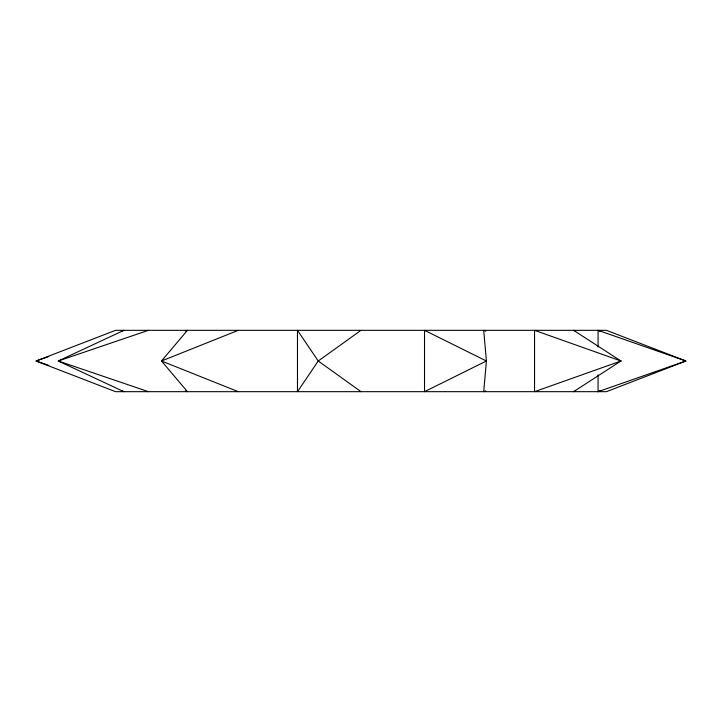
<?xml version="1.0" encoding="UTF-8"?>
<svg xmlns="http://www.w3.org/2000/svg" width="722" height="722" viewBox="0 0 722 722"><rect width="100%" height="100%" fill="white"/><g stroke="black" fill="none" stroke-linecap="round" stroke-linejoin="round"><path stroke-width="1.08" d="M361 330.324L318.231 361L297.473 391.676L297.473 330.324L318.231 361L361 391.676M598.069 374.944L598.069 391.676L600.09 390.737M238.278 330.324L161.502 361L187.449 391.676L185.346 390.927M485.789 390.855L483.722 391.676L486.402 361L483.722 330.324L485.789 331.145M185.346 331.073L187.449 330.324L161.502 361L238.278 391.676M48.798 356.569L36.1 361L115.565 391.676L606.435 391.676L685.9 361L606.435 330.324L115.565 330.324L36.1 361L48.798 365.431M121.81 331.064L123.931 330.324L58.238 361L123.931 391.676L121.81 390.936M598.069 391.676L685.9 361L598.069 330.324L598.069 347.056M148.443 330.324L58.238 361L148.443 391.676M575.678 390.954L573.557 391.676L620.983 361L573.557 330.324L575.678 331.046M598.069 330.324L600.09 331.263M486.402 361L424.527 391.676L424.527 330.324L486.402 361M620.983 361L534.551 391.676L534.551 330.324L620.983 361"/></g></svg>
